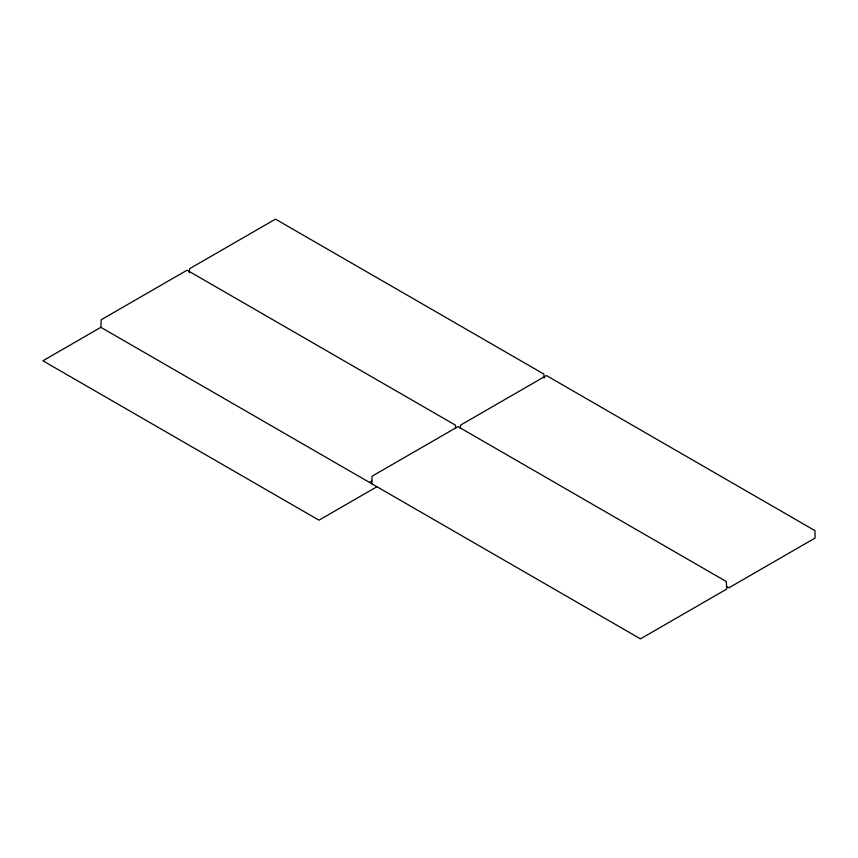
<?xml version="1.0" encoding="UTF-8"?>
<svg xmlns="http://www.w3.org/2000/svg" width="858" height="858" viewBox="0 0 858 858"><rect width="100%" height="100%" fill="white"/><g stroke="black" fill="none" stroke-linecap="round" stroke-linejoin="round"><path stroke-width="1.29" d="M371.771 483.74L372.115 476.179L457.979 426.608L726.318 581.542L726.662 589.103L640.454 638.867L100.858 327.327L42.9 360.789L318.983 520.184L376.93 486.722M369.53 482.453L371.836 481.124M726.587 586.464L728.892 587.805L815.1 538.041L814.95 530.63L546.417 375.547L460.553 425.118L460.22 428.035M544.176 378.131L543.843 374.056L275.493 219.133L189.629 268.704L189.296 272.78M455.737 428.035L455.405 425.118L187.055 270.195L101.19 319.766L100.858 327.327"/></g></svg>
